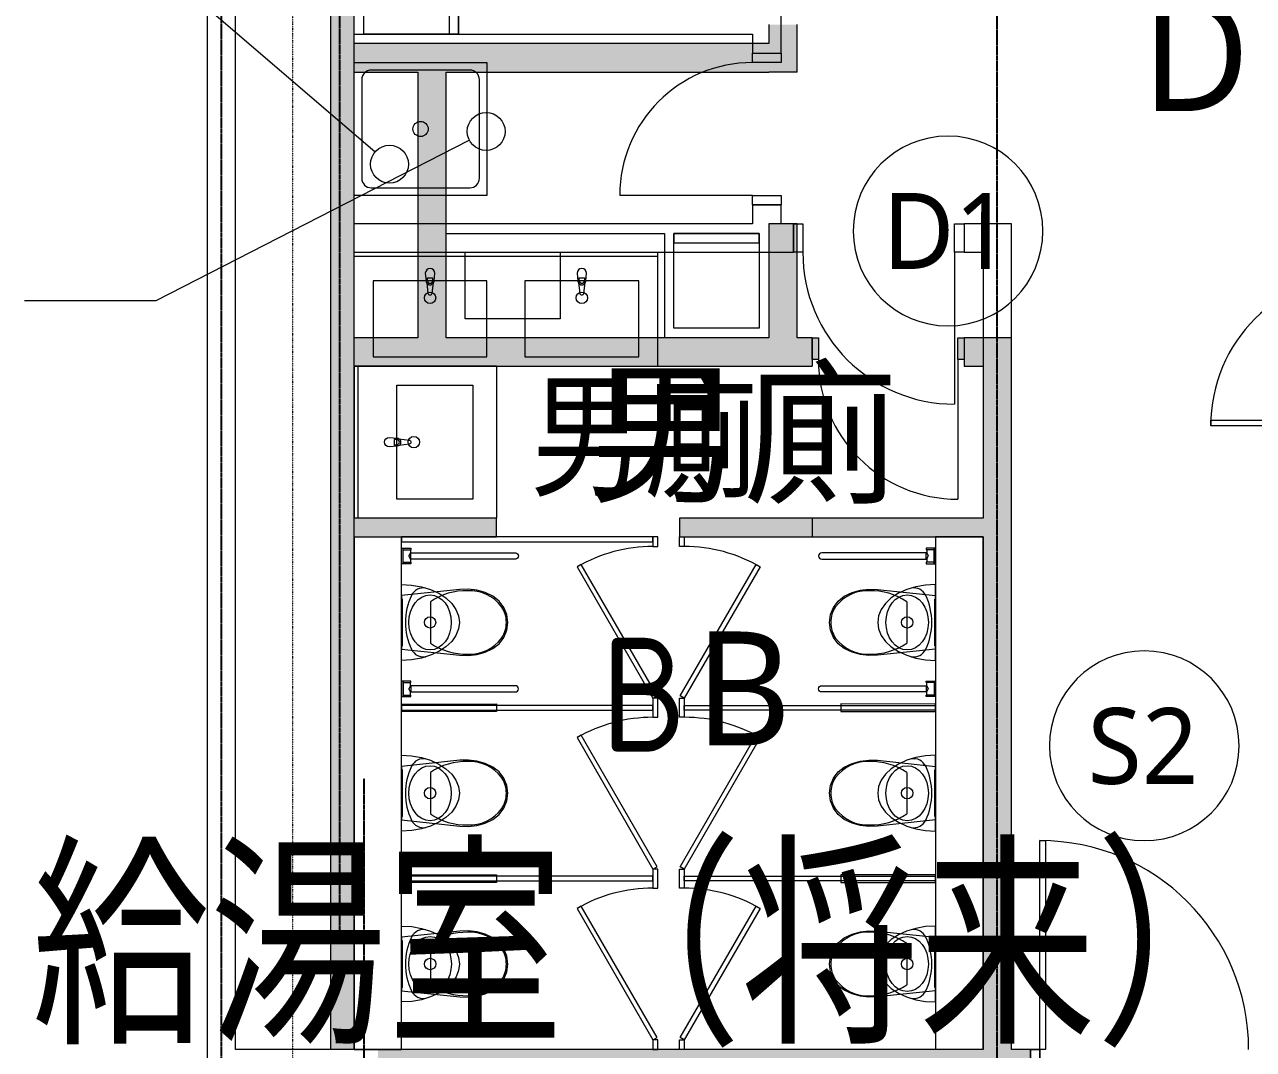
# Model space of a CAD drawing. Extents: x -32000 to 290600, y -29000 to 131250.
# Drawn here: x 242187 to 248665, y 63375 to 68775 of the extents above; entities that cross this region are included whole.
import ezdxf
from ezdxf.enums import TextEntityAlignment as Align

# ---------------------------------------------------------------- set-up
doc = ezdxf.new("R2010")
doc.units = 0
doc.header["$LTSCALE"] = 10
for name, pattern in [('H12PL2$0$JJP_三點線', [0.9, 0.3, -0.15, 0, -0.15, 0, -0.15, 0, -0.15]), ('XFM7P20ICA$0$CENTERK3', [2.749, 2.5, -0.083, 0.083, -0.083]), ('XFM7P20ICA$0$H12PL2$0$JJP_三點線', [0.9, 0.3, -0.15, 0, -0.15, 0, -0.15, 0, -0.15])]:
    doc.linetypes.add(name, pattern=pattern)
for name, color, linetype in [('H12PL2$0$A-OBJE-TOIL.3D', 252, 'Continuous'), ('H12PL2$0$A-WALL-IN', 252, 'Continuous'), ('H12PL2$0$A-ZONE', 252, 'Continuous'), ('H12PL2$0$Door', 252, 'Continuous'), ('H12PL2$0$S-GRID', 252, 'Continuous'), ('XFM7P20ICA$0$H12PL2$0$A-OBJE-2D', 252, 'Continuous'), ('XFM7P20ICA$0$H12PL2$0$A-OBJE-TOIL.3D', 252, 'Continuous'), ('XFM7P20ICA$0$H12PL2$0$A-WALL-IN', 252, 'Continuous'), ('XFM7P20ICA$0$H12PL2$0$A-ZONE', 252, 'Continuous'), ('XFM7P20ICA$0$H12PL2$0$D label', 252, 'Continuous'), ('XFM7P20ICA$0$H12PL2$0$Door', 252, 'Continuous'), ('XFM7P20ICA$0$H12PL2$0$Hattch', 252, 'Continuous'), ('XFM7P20ICA$0$H12PL2$0$S-GRID', 252, 'Continuous'), ('XFM7P20ICA$0$K-SIN', 252, 'XFM7P20ICA$0$CENTERK3'), ('XFM7P20ICA$0$TEXT2', 252, 'Continuous')]:
    doc.layers.add(name, color=color, linetype=linetype)
doc.styles.add('H12PL2$0$Standard', font='', dxfattribs={"width": 0.8})
doc.styles.add('XFM7P20ICA$0$H12PL2$0$Standard', font='isocp.shx', dxfattribs={"bigfont": 'chineset.shx'})
doc.styles.add('XFM7P20ICA$0$TEXT', font='romans.shx', dxfattribs={"width": 0.85, "bigfont": 'BIGFONT.shx'})
doc.styles.get('H12PL2$0$Standard').set_extended_font_data('Microsoft JhengHei')

# ---------------------------------------------------------------- blocks, each defined once
blk = doc.blocks.new('H12PL2')
at = {"layer": 'H12PL2$0$A-OBJE-TOIL.3D', "lineweight": 0}
for p, q in [((243965, 68485), (243965, 67965)), ((244535, 68535), (244015, 68535)), ((244585, 67965), (244585, 68485)), ((244015, 67915), (244535, 67915)), ((243925, 67575), (245525, 67575)), ((243925, 66975), (243925, 67575)), ((245525, 66975), (245525, 67575)), ((243925, 67555), (245525, 67555)), ((244311.4, 67425.22), (244311.4, 67440.09)), ((244311.4, 67440.09), (244338.6, 67440.09)), ((244338.6, 67440.09), (244338.6, 67425.22)), ((245111.4, 67425.22), (245111.4, 67440.09)), ((245111.4, 67440.09), (245138.6, 67440.09)), ((245138.6, 67440.09), (245138.6, 67425.22)), ((244625, 67425), (244025, 67425)), ((244025, 67425), (244025, 67025)), ((244625, 67025), (244625, 67425)), ((245425, 67425), (244825, 67425)), ((244825, 67425), (244825, 67025)), ((245425, 67025), (245425, 67425)), ((244025, 67025), (244625, 67025)), ((244825, 67025), (245425, 67025)), ((243925, 66975), (245525, 66975)), ((246982, 65934), (246982, 66016)), ((246982, 66008), (246941, 66008)), ((246941, 65958.5), (246941, 65991.5)), ((246943, 65991.5), (246951.37, 65975)), ((246943, 65958.5), (246951.37, 65975)), ((246982, 65942), (246941, 65942)), ((244326.41, 65733.94), (244326.41, 65625)), ((244326.41, 65625), (244326.41, 65516.06)), ((246982, 65308), (246941, 65308)), ((246982, 65316), (246982, 65234)), ((246941, 65291.5), (246941, 65258.5)), ((246982, 65242), (246941, 65242)), ((246943, 65291.5), (246951.37, 65275)), ((246943, 65258.5), (246951.37, 65275)), ((245525, 65225), (245500, 65225)), ((245500, 65225), (245500, 65175)), ((245500, 65175), (245500, 65125)), ((245525, 65175), (245525, 65225)), ((245525, 65125), (245525, 65175)), ((245500, 65125), (245525, 65125)), ((244326.41, 64833.94), (244326.41, 64725)), ((244326.41, 64725), (244326.41, 64616.06)), ((245525, 64325), (245500, 64325)), ((245500, 64325), (245500, 64275)), ((245500, 64275), (245500, 64225)), ((245525, 64275), (245525, 64325)), ((245525, 64225), (245525, 64275)), ((245500, 64225), (245525, 64225)), ((244326.41, 63933.94), (244326.41, 63825)), ((244326.41, 63825), (244326.41, 63716.06))]:
    blk.add_line(p, q, dxfattribs=at)
at = {"layer": 'H12PL2$0$A-OBJE-TOIL.3D', "lineweight": 0, "flags": 128}
for points in [[(244625, 68575), (244625, 67875), (243925, 67875), (243925, 68575)], [(244175, 66075), (244175, 66050), (245500, 66050), (245500, 66075)], [(245525, 66075), (245500, 66075), (245500, 66025), (245525, 66025)], [(245521.65, 65237.5), (245121.65, 65930.32), (245100, 65917.82), (245500, 65225)], [(246990.06, 65825), (246937.1, 65821.97), (246885.75, 65812.95), (246837.56, 65798.22), (246794.01, 65778.23), (246756.41, 65753.58), (246725.92, 65725.03), (246703.44, 65693.43), (246689.68, 65659.76), (246685.04, 65625.03), (246689.67, 65590.3), (246703.43, 65556.62), (246725.9, 65525.03), (246756.39, 65496.47), (246793.98, 65471.81), (246837.53, 65451.81), (246885.71, 65437.07), (246937.06, 65428.04), (246990.02, 65425), (246990.04, 65625)], [(244571.75, 65455.58), (244615.28, 65467.98), (244656.35, 65487), (244688.89, 65512.6), (244713.85, 65545.64), (244729.56, 65583.95), (244735, 65625), (244729.56, 65666.05), (244713.85, 65704.36), (244688.89, 65737.4), (244656.35, 65763), (244615.28, 65782.02), (244571.75, 65794.42), (244526.82, 65799.91), (244481.59, 65798.35), (244175, 65765.97), (244175, 65484.03), (244481.59, 65451.65), (244526.82, 65450.09)], [(244175, 65748), (244175, 65502), (244180, 65502), (244180, 65748)], [(244175, 65187.5), (244175, 65162.5), (245500, 65162.5), (245500, 65187.5)], [(246990, 65155), (246990, 65195), (246490, 65195.05), (246490, 65155.05)], [(245521.65, 64337.5), (245121.65, 65030.32), (245100, 65017.82), (245500, 64325)], [(246989.98, 64925), (246937.01, 64921.97), (246885.66, 64912.95), (246837.47, 64898.22), (246793.92, 64878.23), (246756.33, 64853.58), (246725.83, 64825.03), (246703.36, 64793.43), (246689.59, 64759.76), (246684.96, 64725.03), (246689.59, 64690.3), (246703.34, 64656.62), (246725.81, 64625.03), (246756.3, 64596.47), (246793.89, 64571.81), (246837.44, 64551.81), (246885.62, 64537.07), (246936.97, 64528.04), (246989.94, 64525), (246989.96, 64725)], [(244571.75, 64555.58), (244615.28, 64567.98), (244656.35, 64587), (244688.89, 64612.6), (244713.85, 64645.64), (244729.56, 64683.95), (244735, 64725), (244729.56, 64766.05), (244713.85, 64804.36), (244688.89, 64837.4), (244656.35, 64863), (244615.28, 64882.02), (244571.75, 64894.42), (244526.82, 64899.91), (244481.59, 64898.35), (244175, 64865.97), (244175, 64584.03), (244481.59, 64551.65), (244526.82, 64550.09)], [(244175, 64848), (244175, 64602), (244180, 64602), (244180, 64848)], [(244175, 64287.5), (244175, 64262.5), (245500, 64262.5), (245500, 64287.5)], [(246989.91, 64255), (246989.91, 64295), (246489.91, 64295.05), (246489.91, 64255.05)], [(245521.65, 63437.5), (245121.65, 64130.32), (245100, 64117.82), (245500, 63425)], [(246989.89, 64025), (246936.93, 64021.97), (246885.57, 64012.95), (246837.39, 63998.22), (246793.83, 63978.23), (246756.24, 63953.58), (246725.74, 63925.03), (246703.27, 63893.43), (246689.51, 63859.76), (246684.87, 63825.03), (246689.5, 63790.3), (246703.26, 63756.62), (246725.72, 63725.03), (246756.21, 63696.47), (246793.8, 63671.81), (246837.35, 63651.81), (246885.53, 63637.07), (246936.89, 63628.04), (246989.85, 63625), (246989.87, 63825)], [(244571.75, 63655.58), (244615.28, 63667.98), (244656.35, 63687), (244688.89, 63712.6), (244713.85, 63745.64), (244729.56, 63783.95), (244735, 63825), (244729.56, 63866.05), (244713.85, 63904.36), (244688.89, 63937.4), (244656.35, 63963), (244615.28, 63982.02), (244571.75, 63994.42), (244526.82, 63999.91), (244481.59, 63998.35), (244175, 63965.97), (244175, 63684.03), (244481.59, 63651.65), (244526.82, 63650.09)], [(244175, 63948), (244175, 63702), (244180, 63702), (244180, 63948)], [(245525, 63425), (245500, 63425), (245500, 63375), (245525, 63375)]]:
    blk.add_lwpolyline(points, close=True, dxfattribs=at)
for points in [[(244300, 67465), (244304, 67423.05, 0.1210196), (244307.27, 67413.53), (244313.9, 67360.6, 0.8825663), (244336.1, 67360.6), (244342.73, 67413.53, 0.1210196), (244346, 67423.05), (244350, 67465, 1)], [(245100, 67465), (245104, 67423.05, 0.1210196), (245107.27, 67413.53), (245113.9, 67360.6, 0.8825663), (245136.1, 67360.6), (245142.73, 67413.53, 0.1210196), (245146, 67423.05), (245150, 67465, 1)], [(246990, 65934), (246990, 66016), (246941, 66016), (246941, 66008), (246943, 66008), (246943, 65991.5), (246390, 65991.5, 1), (246390, 65958.5), (246943, 65958.5), (246943, 65942), (246941, 65942), (246941, 65934)], [(246990, 65316), (246990, 65234), (246941, 65234), (246941, 65242), (246943, 65242), (246943, 65258.5), (246390, 65258.5, -1), (246390, 65291.5), (246943, 65291.5), (246943, 65308), (246941, 65308), (246941, 65316)]]:
    blk.add_lwpolyline(points, format="xyb", close=True, dxfattribs=at)
for points in [[(243925, 66075), (243925, 63375)], [(243925, 66075), (244175, 66075)], [(244175, 63375), (244175, 66075)], [(246990, 66075), (246990, 63375)], [(247240, 66075), (246990, 66075)], [(247240, 63375), (247240, 66075)], [(243925, 63375), (244175, 63375)], [(247240, 63375), (246990, 63375)]]:
    blk.add_lwpolyline(points, dxfattribs=at)
at = {"layer": 'H12PL2$0$A-OBJE-TOIL.3D', "lineweight": 0}
for centre, radius in [((244275, 68225), 40), ((244325, 67335.41), 30), ((245125, 67335.41), 30), ((246840.04, 65625.01), 30), ((246839.96, 64725.01), 30), ((246839.87, 63825.01), 30)]:
    blk.add_circle(centre, radius, dxfattribs=at)
for centre, radius, start, end in [((244015, 68485), 50, 90, 180), ((244535, 68485), 50, 0, 90), ((244015, 67965), 50, 180, 270), ((244535, 67965), 50, 270, 0), ((244325, 67424.95), 21.09, 212.771025, 327.228975), ((244325, 67425.22), 13.6, 180, 0), ((245125, 67424.95), 21.09, 212.771025, 327.228975), ((245125, 67425.22), 13.6, 180, 0), ((245500, 65225), 800, 90, 120), ((246874.78, 65736.8), 70.02, 25.447022, 100.808974), ((246639.89, 65625.03), 330.15, 359.994444, 25.447022), ((246639.89, 65625.03), 330.15, 334.541866, 359.994444), ((246874.76, 65513.22), 70.02, 259.179914, 334.541864), ((245500, 64325), 800, 90, 120), ((246874.7, 64836.8), 70.02, 25.447022, 100.808974), ((246639.81, 64725.03), 330.15, 359.994444, 25.447022), ((246639.81, 64725.03), 330.15, 334.541866, 359.994444), ((246874.68, 64613.22), 70.02, 259.179914, 334.541864), ((245500, 63425), 800, 90, 120), ((246874.61, 63936.8), 70.02, 25.447022, 100.808974), ((246639.72, 63825.03), 330.15, 359.994444, 25.447022), ((246639.72, 63825.03), 330.15, 334.541866, 359.994444), ((246874.59, 63713.22), 70.02, 259.179914, 334.541864)]:
    blk.add_arc(centre, radius, start, end, dxfattribs=at)
for centre, major_axis, start_param, end_param in [((244514.44, 65366.9), (0, 425.25), 6.2595672, 6.8125877), ((244535.77, 65535.54), (0, 256.9), 5.4383242, 6.3389127), ((244606.16, 65624.19), (0, 138.52), 4.7182498, 5.3448936), ((244606.16, 65625.81), (0, 138.52), 4.0798845, 4.7065282), ((244514.44, 65883.1), (0, 425.25), 2.6121879, 3.1652085), ((244535.77, 65714.46), (0, 256.9), 3.0858614, 3.98645), ((244514.44, 64466.9), (0, 425.25), 6.2595672, 6.8125877), ((244535.77, 64635.54), (0, 256.9), 5.4383242, 6.3389127), ((244606.16, 64724.19), (0, 138.52), 4.7182498, 5.3448936), ((244606.16, 64725.81), (0, 138.52), 4.0798845, 4.7065282), ((244514.44, 64983.1), (0, 425.25), 2.6121879, 3.1652085), ((244535.77, 64814.46), (0, 256.9), 3.0858614, 3.98645), ((244514.44, 63566.9), (0, 425.25), 6.2595672, 6.8125877), ((244535.77, 63735.54), (0, 256.9), 5.4383242, 6.3389127), ((244606.16, 63824.19), (0, 138.52), 4.7182498, 5.3448936), ((244606.16, 63825.81), (0, 138.52), 4.0798845, 4.7065282), ((244535.77, 63914.46), (0, 256.9), 3.0858614, 3.98645), ((244514.44, 64083.1), (0, 425.25), 2.6121879, 3.1652085)]:
    blk.add_ellipse(centre, major_axis=major_axis, ratio=0.8755459, start_param=start_param, end_param=end_param, dxfattribs=at)
for centre in [(246840.04, 65625.01), (246839.96, 64725.01), (246839.87, 63825.01)]:
    blk.add_ellipse(centre, major_axis=(0.01, 145), ratio=0.7724138, dxfattribs=at)
at = {"layer": 'H12PL2$0$A-WALL-IN', "lineweight": 0}
for p, q in [((246025, 68625), (246175, 68625)), ((246025, 67825), (246175, 67825)), ((246240, 67725), (246240, 67575)), ((247140, 67725), (247140, 67575)), ((244050, 63375), (243989, 63375))]:
    blk.add_line(p, q, dxfattribs=at)
at = {"layer": 'H12PL2$0$A-WALL-IN', "lineweight": 0, "flags": 128}
for points in [[(243150, 75375), (243150, 60490)], [(243300, 63375), (243300, 74650)], [(243800, 73875), (243800, 63375)], [(246175, 68625), (246175, 70025)], [(243925, 68725), (246025, 68725)], [(243925, 67725), (243925, 68725)], [(246025, 68725), (246025, 68625)], [(246025, 67825), (246025, 67725)], [(246175, 67725), (246175, 67825)], [(246025, 67725), (243925, 67725)], [(246240, 67725), (246175, 67725)], [(247240, 67725), (247140, 67725)], [(247390, 67725), (247240, 67725)], [(247390, 63375), (247390, 67725)], [(243925, 67575), (246240, 67575)], [(243925, 63375), (243925, 67575)], [(247140, 67575), (247240, 67575)], [(247240, 67575), (247240, 66175)], [(247240, 66175), (246340, 66175)], [(246340, 66175), (246340, 66075)], [(246340, 66075), (247240, 66075)], [(247240, 66075), (247240, 63375)], [(243989, 63375), (243300, 63375)], [(243925, 63375), (243800, 63375)], [(247240, 63375), (243989, 63375)], [(247490, 63375), (247390, 63375)]]:
    blk.add_lwpolyline(points, dxfattribs=at)
at = {"layer": 'H12PL2$0$A-ZONE', "lineweight": 0}
blk.add_line((242932.72, 69050.33), (244035.28, 68104.31), dxfattribs=at)
blk.add_circle((244111.17, 68039.19), 100, dxfattribs=at)
at = {"layer": 'H12PL2$0$Door', "lineweight": 0}
for p, q in [((246025, 68575), (246025, 68625)), ((246025, 68625), (246175, 68625)), ((246025, 68625), (246175, 68625)), ((246025, 68625), (246175, 68625)), ((246175, 68625), (246175, 68575)), ((246175, 68575), (246025, 68575)), ((246025, 67875), (245325, 67875)), ((246025, 67825), (246025, 67875)), ((246025, 67875), (246175, 67875)), ((246175, 67825), (246025, 67825)), ((246025, 67825), (246175, 67825)), ((246025, 67825), (246175, 67825)), ((246175, 67875), (246175, 67825)), ((246240, 67725), (246290, 67725)), ((246240, 67575), (246240, 67725)), ((246240, 67725), (246240, 67575)), ((246240, 67725), (246240, 67575)), ((246290, 67725), (246290, 67575)), ((247090, 67575), (247090, 67725)), ((247090, 67725), (247140, 67725)), ((247140, 67725), (247140, 67575)), ((247140, 67725), (247140, 67575)), ((247140, 67725), (247140, 67575)), ((246290, 67575), (246240, 67575)), ((247140, 67575), (247090, 67575)), ((247090, 67575), (247090, 66775)), ((248440, 66660), (248440, 66690)), ((248440, 66690), (249240, 66690)), ((249240, 66660), (248440, 66660)), ((247540, 63375), (247540, 64475)), ((247490, 63375), (247540, 63375)), ((247490, 63225), (247490, 63375)), ((247490, 63375), (247490, 63225)), ((247490, 63375), (247490, 63225)), ((247540, 63375), (247540, 63225))]:
    blk.add_line(p, q, dxfattribs=at)
for centre, radius, start, end in [((246025, 67875), 700, 90, 180), ((247090, 67575), 800, 180, 270), ((249240, 66660), 800, 90, 180), ((247540, 63375), 1100, 0, 90)]:
    blk.add_arc(centre, radius, start, end, dxfattribs=at)
at = {"layer": 'H12PL2$0$S-GRID', "linetype": 'H12PL2$0$JJP_三點線', "lineweight": 0}
blk.add_line((243600, 128250), (243600, -28000), dxfattribs=at)
at = {"layer": 'H12PL2$0$A-ZONE', "style": 'H12PL2$0$Standard'}
for s, p in [('D', (248361.77, 68918.98)), ('男廁', (245975.51, 66919.81)), ('B', (245975.51, 65577.16))]:
    blk.add_text(s, height=600, dxfattribs=at).set_placement(p, align=Align.TOP_CENTER)
blk = doc.blocks.new('XFM7P20ICA$0$H12PL2')
at = {"layer": 'XFM7P20ICA$0$H12PL2$0$Hattch', "linetype": 'Continuous', "lineweight": 0}
for points in [[(243800, 73875), (243800, 63375), (243925, 63375), (243925, 73875)], [(246110, 68525), (246260, 68525), (246260, 68775), (246110, 68775)], [(243925, 68525), (246110, 68525), (246110, 68675), (243925, 68675)], [(244260, 68525), (244260, 67125), (244410, 67125), (244410, 68525)], [(246110, 67125), (246260, 67125), (246260, 67725), (246110, 67725)], [(243925, 67125), (243925, 66975), (246340, 66975), (246340, 67125)], [(246340, 67125), (246340, 67010), (246372, 67010), (246372, 67125)], [(247140, 67010), (247140, 67125), (247108, 67125), (247108, 67010)], [(247240, 67125), (247140, 67125), (247140, 66975), (247240, 66975)], [(247240, 63375), (247390, 63375), (247390, 67125), (247240, 67125)], [(244675, 66175), (243925, 66175), (243925, 66075), (244675, 66075)], [(247240, 66175), (245640, 66175), (245640, 66075), (247240, 66075)], [(244050, 63225), (247490, 63225), (247490, 63375), (244050, 63375)]]:
    blk.add_hatch(color=256, dxfattribs=at).paths.add_polyline_path(points)
at = {"layer": 'XFM7P20ICA$0$H12PL2$0$A-OBJE-2D', "lineweight": 0}
for points in [[(243975, 69175), (244475, 69175), (244475, 68725), (243975, 68725)], [(244475, 69175), (244425, 69175), (244425, 68725), (244475, 68725)], [(245560, 67675), (245560, 67125), (244410, 67125), (244410, 67675)], [(245610, 67175), (245610, 67675), (246060, 67675), (246060, 67175)], [(245610, 67675), (245610, 67625), (246060, 67625), (246060, 67675)], [(245010, 67575), (245010, 67225), (244510, 67225), (244510, 67575)]]:
    blk.add_lwpolyline(points, close=True, dxfattribs=at)
at = {"layer": 'XFM7P20ICA$0$H12PL2$0$A-OBJE-TOIL.3D', "lineweight": 0}
for p, q in [((243925, 66975), (243925, 66175)), ((244675, 66975), (243925, 66975)), ((243945, 66975), (243945, 66175)), ((244675, 66975), (244675, 66175)), ((244150, 66275), (244150, 66875)), ((244150, 66875), (244550, 66875)), ((244550, 66875), (244550, 66275)), ((244149.78, 66588.6), (244134.91, 66588.6)), ((244134.91, 66588.6), (244134.91, 66561.4)), ((244134.91, 66561.4), (244149.78, 66561.4)), ((244550, 66275), (244150, 66275)), ((244675, 66175), (243925, 66175)), ((244183, 65934), (244183, 66016)), ((244183, 66008), (244224, 66008)), ((244222, 65991.5), (244213.63, 65975)), ((244222, 65958.5), (244213.63, 65975)), ((244224, 65958.5), (244224, 65991.5)), ((244183, 65942), (244224, 65942)), ((246838.59, 65733.94), (246838.59, 65625)), ((246838.59, 65625), (246838.59, 65516.06)), ((244183, 65316), (244183, 65234)), ((244183, 65308), (244224, 65308)), ((244183, 65242), (244224, 65242)), ((244222, 65291.5), (244213.63, 65275)), ((244222, 65258.5), (244213.63, 65275)), ((244224, 65291.5), (244224, 65258.5)), ((245640, 65225), (245665, 65225)), ((245640, 65175), (245640, 65225)), ((245640, 65125), (245640, 65175)), ((245665, 65225), (245665, 65175)), ((245665, 65175), (245665, 65125)), ((245665, 65125), (245640, 65125)), ((246838.59, 64833.94), (246838.59, 64725)), ((246838.59, 64725), (246838.59, 64616.06)), ((245640, 64325), (245665, 64325)), ((245640, 64275), (245640, 64325)), ((245640, 64225), (245640, 64275)), ((245665, 64325), (245665, 64275)), ((245665, 64275), (245665, 64225)), ((245665, 64225), (245640, 64225)), ((246838.59, 63933.94), (246838.59, 63825)), ((246838.59, 63825), (246838.59, 63716.06))]:
    blk.add_line(p, q, dxfattribs=at)
at = {"layer": 'XFM7P20ICA$0$H12PL2$0$A-OBJE-TOIL.3D', "lineweight": 0, "flags": 128}
for points in [[(244110, 66600), (244151.95, 66596, -0.1210196), (244161.47, 66592.73), (244214.4, 66586.1, -0.8825663), (244214.4, 66563.9), (244161.47, 66557.27, -0.1210196), (244151.95, 66554), (244110, 66550, -1)], [(244175, 65934), (244175, 66016), (244224, 66016), (244224, 66008), (244222, 66008), (244222, 65991.5), (244775, 65991.5, -1), (244775, 65958.5), (244222, 65958.5), (244222, 65942), (244224, 65942), (244224, 65934)], [(244175, 65316), (244175, 65234), (244224, 65234), (244224, 65242), (244222, 65242), (244222, 65258.5), (244775, 65258.5, 1), (244775, 65291.5), (244222, 65291.5), (244222, 65308), (244224, 65308), (244224, 65316)]]:
    blk.add_lwpolyline(points, format="xyb", close=True, dxfattribs=at)
for points in [[(243925, 66075), (243925, 63375)], [(243925, 66075), (244175, 66075)], [(244175, 63375), (244175, 66075)], [(246990, 66075), (246990, 63375)], [(247240, 66075), (246990, 66075)], [(247240, 63375), (247240, 66075)], [(243925, 63375), (244175, 63375)], [(247240, 63375), (246990, 63375)]]:
    blk.add_lwpolyline(points, dxfattribs=at)
for points in [[(245640, 66075), (245665, 66075), (245665, 66025), (245640, 66025)], [(245643.35, 65237.5), (246043.35, 65930.32), (246065, 65917.82), (245665, 65225)], [(244174.94, 65825), (244227.9, 65821.97), (244279.25, 65812.95), (244327.44, 65798.22), (244370.99, 65778.23), (244408.59, 65753.58), (244439.08, 65725.03), (244461.56, 65693.43), (244475.32, 65659.76), (244479.96, 65625.03), (244475.33, 65590.3), (244461.57, 65556.62), (244439.1, 65525.03), (244408.61, 65496.47), (244371.02, 65471.81), (244327.47, 65451.81), (244279.29, 65437.07), (244227.94, 65428.04), (244174.98, 65425), (244174.96, 65625)], [(246593.25, 65455.58), (246549.72, 65467.98), (246508.65, 65487), (246476.11, 65512.6), (246451.15, 65545.64), (246435.44, 65583.95), (246430, 65625), (246435.44, 65666.05), (246451.15, 65704.36), (246476.11, 65737.4), (246508.65, 65763), (246549.72, 65782.02), (246593.25, 65794.42), (246638.18, 65799.91), (246683.41, 65798.35), (246990, 65765.97), (246990, 65484.03), (246683.41, 65451.65), (246638.18, 65450.09)], [(246990, 65748), (246990, 65502), (246985, 65502), (246985, 65748)], [(244175, 65155), (244175, 65195), (244675, 65195.05), (244675, 65155.05)], [(246990, 65187.5), (246990, 65162.5), (245665, 65162.5), (245665, 65187.5)], [(245643.35, 64337.5), (246043.35, 65030.32), (246065, 65017.82), (245665, 64325)], [(244175.02, 64925), (244227.99, 64921.97), (244279.34, 64912.95), (244327.53, 64898.22), (244371.08, 64878.23), (244408.67, 64853.58), (244439.17, 64825.03), (244461.64, 64793.43), (244475.41, 64759.76), (244480.04, 64725.03), (244475.41, 64690.3), (244461.66, 64656.62), (244439.19, 64625.03), (244408.7, 64596.47), (244371.11, 64571.81), (244327.56, 64551.81), (244279.38, 64537.07), (244228.03, 64528.04), (244175.06, 64525), (244175.04, 64725)], [(246593.25, 64555.58), (246549.72, 64567.98), (246508.65, 64587), (246476.11, 64612.6), (246451.15, 64645.64), (246435.44, 64683.95), (246430, 64725), (246435.44, 64766.05), (246451.15, 64804.36), (246476.11, 64837.4), (246508.65, 64863), (246549.72, 64882.02), (246593.25, 64894.42), (246638.18, 64899.91), (246683.41, 64898.35), (246990, 64865.97), (246990, 64584.03), (246683.41, 64551.65), (246638.18, 64550.09)], [(246990, 64848), (246990, 64602), (246985, 64602), (246985, 64848)], [(244175.09, 64255), (244175.09, 64295), (244675.09, 64295.05), (244675.09, 64255.05)], [(246990, 64287.5), (246990, 64262.5), (245665, 64262.5), (245665, 64287.5)], [(245643.35, 63437.5), (246043.35, 64130.32), (246065, 64117.82), (245665, 63425)], [(244175.11, 64025), (244228.07, 64021.97), (244279.43, 64012.95), (244327.61, 63998.22), (244371.17, 63978.23), (244408.76, 63953.58), (244439.26, 63925.03), (244461.73, 63893.43), (244475.49, 63859.76), (244480.13, 63825.03), (244475.5, 63790.3), (244461.74, 63756.62), (244439.28, 63725.03), (244408.79, 63696.47), (244371.2, 63671.81), (244327.65, 63651.81), (244279.47, 63637.07), (244228.11, 63628.04), (244175.15, 63625), (244175.13, 63825)], [(246593.25, 63655.58), (246549.72, 63667.98), (246508.65, 63687), (246476.11, 63712.6), (246451.15, 63745.64), (246435.44, 63783.95), (246430, 63825), (246435.44, 63866.05), (246451.15, 63904.36), (246476.11, 63937.4), (246508.65, 63963), (246549.72, 63982.02), (246593.25, 63994.42), (246638.18, 63999.91), (246683.41, 63998.35), (246990, 63965.97), (246990, 63684.03), (246683.41, 63651.65), (246638.18, 63650.09)], [(246990, 63948), (246990, 63702), (246985, 63702), (246985, 63948)], [(245640, 63425), (245665, 63425), (245665, 63375), (245640, 63375)]]:
    blk.add_lwpolyline(points, close=True, dxfattribs=at)
at = {"layer": 'XFM7P20ICA$0$H12PL2$0$A-OBJE-TOIL.3D', "lineweight": 0}
for centre in [(244239.59, 66575), (244324.96, 65625.01), (244325.04, 64725.01), (244325.13, 63825.01)]:
    blk.add_circle(centre, 30, dxfattribs=at)
for centre, radius, start, end in [((244150.05, 66575), 21.09, 302.771025, 57.228975), ((244149.78, 66575), 13.6, 270, 90), ((245665, 65225), 800, 60, 90), ((244525.11, 65625.03), 330.15, 154.552978, 180.005556), ((244290.22, 65736.8), 70.02, 79.191026, 154.552978), ((244525.11, 65625.03), 330.15, 180.005556, 205.458134), ((244290.24, 65513.22), 70.02, 205.458136, 280.820086), ((245665, 64325), 800, 60, 90), ((244525.19, 64725.03), 330.15, 154.552978, 180.005556), ((244290.3, 64836.8), 70.02, 79.191026, 154.552978), ((244525.19, 64725.03), 330.15, 180.005556, 205.458134), ((244290.32, 64613.22), 70.02, 205.458136, 280.820086), ((245665, 63425), 800, 60, 90), ((244290.39, 63936.8), 70.02, 79.191026, 154.552978), ((244525.28, 63825.03), 330.15, 154.552978, 180.005556), ((244525.28, 63825.03), 330.15, 180.005556, 205.458134), ((244290.41, 63713.22), 70.02, 205.458136, 280.820086)]:
    blk.add_arc(centre, radius, start, end, dxfattribs=at)
for centre in [(244324.96, 65625.01), (244325.04, 64725.01), (244325.13, 63825.01)]:
    blk.add_ellipse(centre, major_axis=(-0.01, 145), ratio=0.7724138, dxfattribs=at)
for centre, major_axis, start_param, end_param in [((246629.23, 65535.54), (0, 256.9), 6.2274579, 7.1280464), ((246650.56, 65366.9), (0, 425.25), 5.7537829, 6.3068034), ((246558.84, 65624.19), (0, 138.52), 0.9382917, 1.5649355), ((246558.84, 65625.81), (0, 138.52), 1.5766571, 2.2033008), ((246629.23, 65714.46), (0, 256.9), 2.2967353, 3.1973239), ((246650.56, 65883.1), (0, 425.25), 3.1179768, 3.6709974), ((246629.23, 64635.54), (0, 256.9), 6.2274579, 7.1280464), ((246650.56, 64466.9), (0, 425.25), 5.7537829, 6.3068034), ((246558.84, 64724.19), (0, 138.52), 0.9382917, 1.5649355), ((246558.84, 64725.81), (0, 138.52), 1.5766571, 2.2033008), ((246629.23, 64814.46), (0, 256.9), 2.2967353, 3.1973239), ((246650.56, 64983.1), (0, 425.25), 3.1179768, 3.6709974), ((246629.23, 63735.54), (0, 256.9), 6.2274579, 7.1280464), ((246650.56, 63566.9), (0, 425.25), 5.7537829, 6.3068034), ((246558.84, 63824.19), (0, 138.52), 0.9382917, 1.5649355), ((246558.84, 63825.81), (0, 138.52), 1.5766571, 2.2033008), ((246629.23, 63914.46), (0, 256.9), 2.2967353, 3.1973239), ((246650.56, 64083.1), (0, 425.25), 3.1179768, 3.6709974)]:
    blk.add_ellipse(centre, major_axis=major_axis, ratio=0.8755459, start_param=start_param, end_param=end_param, dxfattribs=at)
at = {"layer": 'XFM7P20ICA$0$H12PL2$0$A-WALL-IN', "lineweight": 0}
for p, q in [((246260, 68525), (246110, 68525)), ((246260, 67725), (246110, 67725)), ((246340, 67125), (246340, 67010)), ((247140, 67125), (247140, 67010)), ((247390, 67125), (247240, 67125)), ((246340, 67010), (246340, 66975)), ((247140, 67010), (247140, 66975)), ((244050, 63375), (243989, 63375))]:
    blk.add_line(p, q, dxfattribs=at)
at = {"layer": 'XFM7P20ICA$0$H12PL2$0$A-WALL-IN', "lineweight": 0, "flags": 128}
for points in [[(243150, 74615), (243150, 60450)], [(243300, 63375), (243300, 74615)], [(243800, 73875), (243800, 63375)], [(243925, 68675), (243925, 70075.03)], [(246110, 68775), (246110, 68675)], [(246260, 68525), (246260, 68775)], [(246110, 68675), (243925, 68675)], [(243925, 68525), (244260, 68525)], [(243925, 67125), (243925, 68525)], [(244260, 68525), (244260, 67125)], [(244410, 67125), (244410, 68525)], [(244410, 68525), (246110, 68525)], [(246110, 67725), (246110, 67125)], [(246260, 67125), (246260, 67725)], [(244260, 67125), (243925, 67125)], [(246110, 67125), (244410, 67125)], [(246340, 67125), (246260, 67125)], [(247240, 67125), (247140, 67125)], [(247390, 63375), (247390, 67125)], [(243925, 66975), (246340, 66975)], [(243925, 66175), (243925, 66975)], [(247140, 66975), (247240, 66975)], [(247240, 66975), (247240, 66175)], [(244675, 66175), (243925, 66175)], [(244675, 66075), (244675, 66175)], [(247240, 66175), (245640, 66175)], [(245640, 66175), (245640, 66075)], [(243925, 63375), (243925, 66075)], [(243925, 66075), (244675, 66075)], [(245640, 66075), (247240, 66075)], [(247240, 66075), (247240, 63375)], [(243989, 63375), (243300, 63375)], [(243925, 63375), (243800, 63375)], [(247240, 63375), (243989, 63375)], [(247490, 63375), (247390, 63375)]]:
    blk.add_lwpolyline(points, dxfattribs=at)
at = {"layer": 'XFM7P20ICA$0$H12PL2$0$A-ZONE', "lineweight": 0}
for p, q in [((242881.67, 67320.34), (244531.7, 68166.16)), ((242187.45, 67320.34), (242881.67, 67320.34))]:
    blk.add_line(p, q, dxfattribs=at)
blk.add_circle((244620.69, 68211.77), 100, dxfattribs=at)
at = {"layer": 'XFM7P20ICA$0$H12PL2$0$D label', "lineweight": 0, "flags": 128}
for points in [[(246555.46, 67687.34, 1), (247555.46, 67687.34, 1)], [(248590, 64975, 1), (247590, 64975, 1)]]:
    blk.add_lwpolyline(points, format="xyb", close=True, dxfattribs=at)
at = {"layer": 'XFM7P20ICA$0$H12PL2$0$Door', "lineweight": 0}
for p, q in [((246260, 68525), (246110, 68525)), ((246260, 67725), (246110, 67725)), ((246340, 67125), (246372, 67125)), ((246340, 67010), (246340, 67125)), ((246340, 67125), (246340, 67010)), ((246340, 67125), (246340, 67010)), ((246372, 67125), (246372, 67010)), ((247108, 67010), (247108, 67125)), ((247108, 67125), (247140, 67125)), ((247140, 67125), (247140, 67010)), ((247140, 67125), (247140, 67010)), ((247140, 67125), (247140, 67010)), ((247390, 67125), (247240, 67125)), ((246372, 67010), (246340, 67010)), ((246340, 67010), (246340, 66975)), ((247140, 67010), (247108, 67010)), ((247108, 67010), (247108, 66274)), ((247140, 67010), (247140, 66975)), ((247540, 63375), (247540, 64475)), ((247540, 64475), (247570, 64475)), ((247570, 64475), (247570, 63375)), ((247540, 63375), (247490, 63375)), ((247490, 63375), (247490, 63275)), ((247570, 63375), (247540, 63375)), ((247540, 63275), (247540, 63375))]:
    blk.add_line(p, q, dxfattribs=at)
for centre, radius, start, end in [((247108, 67010), 736, 180, 270), ((247540, 63375), 1100, 0, 90)]:
    blk.add_arc(centre, radius, start, end, dxfattribs=at)
at = {"layer": 'XFM7P20ICA$0$H12PL2$0$S-GRID', "linetype": 'XFM7P20ICA$0$H12PL2$0$JJP_三點線', "lineweight": 0}
blk.add_line((243600, 128250), (243600, -28000), dxfattribs=at)
at = {"layer": 'XFM7P20ICA$0$H12PL2$0$A-ZONE', "style": 'XFM7P20ICA$0$H12PL2$0$Standard'}
for s, p in [('男廁', (245453.67, 66887.11)), ('B', (245453.67, 65544.46))]:
    blk.add_text(s, height=600, dxfattribs=at).set_placement(p, align=Align.TOP_CENTER)
at = {"layer": 'XFM7P20ICA$0$H12PL2$0$D label', "lineweight": 0, "char_height": 400, "attachment_point": 7, "style": 'XFM7P20ICA$0$H12PL2$0$Standard'}
for s, insert in [('\\A1;\\pt0;{\\fMicrosoft JhengHei|b0|i0|c136|p34;D1}', (246709.51, 67487.34)), ('\\A1;\\pt0;{\\fMicrosoft JhengHei|b0|i0|c136|p34;S2}', (247790.76, 64768.41))]:
    blk.add_mtext(s, dxfattribs=dict(at, insert=insert))
blk = doc.blocks.new('XFM7P20ICA')
at = {"layer": 'XFM7P20ICA$0$K-SIN'}
for p, q in [((247315, 62235.3879), (247315, 87994.87808)), ((243225, 0), (243225, 76400.09227)), ((243850, 64000), (243850, 76400.09227)), ((243978, 43636.58503), (243978, 64804.47447))]:
    blk.add_line(p, q, dxfattribs=at)
blk.add_blockref('XFM7P20ICA$0$H12PL2', (0, 0))
at = {"layer": 'XFM7P20ICA$0$TEXT2', "style": 'XFM7P20ICA$0$TEXT', "width": 0.85}
blk.add_text('給湯室（将来）', height=1000, dxfattribs=at).set_placement((245498.15231, 63903.62493), align=Align.MIDDLE_CENTER)

msp = doc.modelspace()

# ---------------------------------------------------------------- block references
for name in ['H12PL2', 'XFM7P20ICA']:
    msp.add_blockref(name, (0, 0))

doc.saveas('drawing.dxf')
